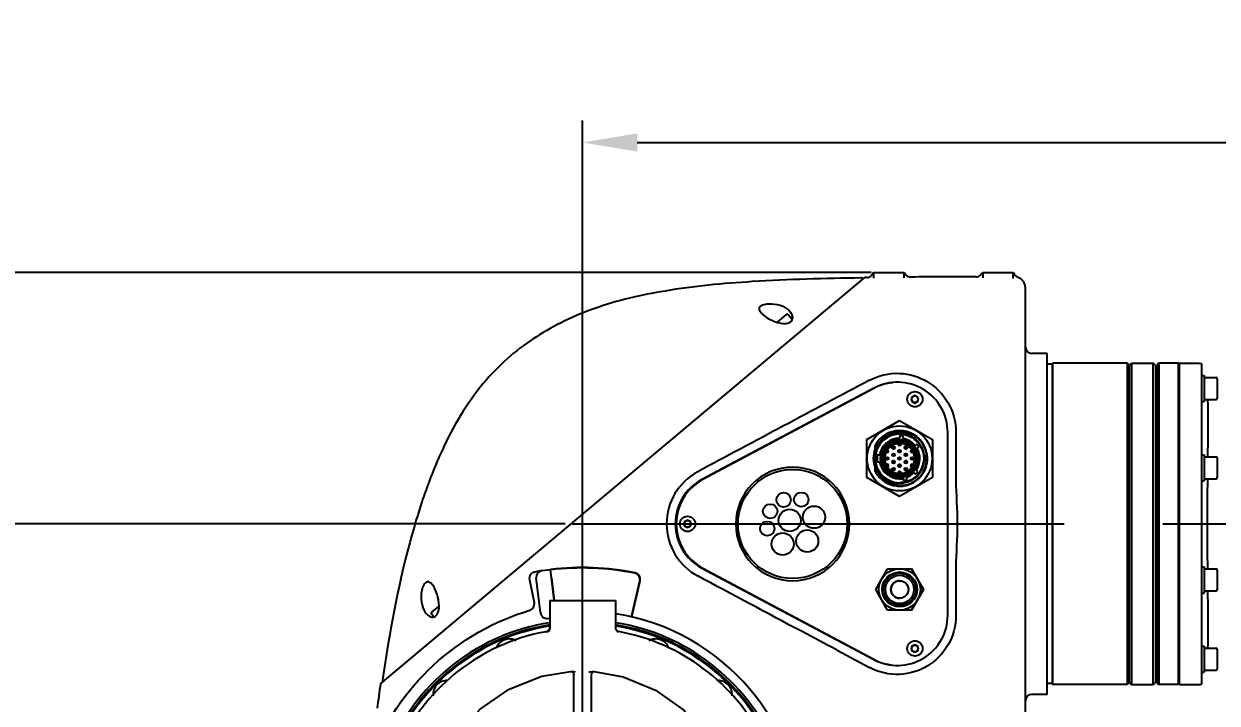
# Model space of a CAD drawing. Header units: millimetres. Extents: x 5828 to 7155, y 123 to 421.
# Drawn here: x 6409.81 to 6437.1, y 297.05 to 312.59 of the extents above; entities that cross this region are included whole.
import ezdxf

# ---------------------------------------------------------------- set-up
doc = ezdxf.new("R2010")
doc.units = ezdxf.units.MM
doc.linetypes.add('CENTER', pattern=[0.6, 0.375, -0.075, 0.075, -0.075])
for name, color, linetype in [('中心线', 7, 'Continuous'), ('外形图', 7, 'Continuous'), ('尺寸标注', 7, 'Continuous')]:
    doc.layers.add(name, color=color, linetype=linetype)
doc.styles.add('微软雅黑', font='msyh.ttc', dxfattribs={"height": 2})
doc.dimstyles.new('尺寸标注_1_20比例', dxfattribs={"dimtxt": 1.5, "dimasz": 1.25, "dimexe": 0.5, "dimexo": 0.4, "dimgap": 0.5, "dimtad": 1, "dimdec": 1, "dimlfac": 20, "dimdsep": 46, "dimtxsty": '微软雅黑', "dimcen": 0.09, "dimadec": 0, "dimazin": 0, "dimtp": 0.01, "dimtm": 0.01, "dimtfac": 1, "dimtdec": 1, "dimtofl": 0, "dimtmove": 0, "dimatfit": 3, "dimfxl": 1, "dimtolj": 1, "dimarcsym": 0})

# ---------------------------------------------------------------- blocks, each defined once
blk = doc.blocks.new('*D1046')
at = {"layer": 'Defpoints', "color": 0}
for p in [(6476.99, 309.876), (6476.99, 306.427), (6422.587, 294.153)]:
    blk.add_point(p, dxfattribs=at)
at = {"layer": '尺寸标注', "color": 0, "linetype": 'Continuous', "lineweight": -2}
for p, q in [((6422.587, 294.553), (6422.587, 310.376)), ((6476.99, 306.827), (6476.99, 310.376)), ((6423.837, 309.876), (6475.74, 309.876))]:
    blk.add_line(p, q, dxfattribs=at)
at = {"layer": '尺寸标注', "color": 0}
for points in [[(6423.837, 310.084), (6423.837, 309.668), (6422.587, 309.876)], [(6475.74, 309.668), (6475.74, 310.084), (6476.99, 309.876)]]:
    blk.add_solid(points, dxfattribs=at)
at = {"layer": '尺寸标注', "color": 0, "insert": (6452.785, 312.557), "char_height": 2, "attachment_point": 2, "style": '微软雅黑'}
blk.add_mtext('\\A1;\\A1;{\\H1.05x;1088}', dxfattribs=at)
blk = doc.blocks.new('*D1047')
at = {"layer": 'Defpoints', "color": 0}
for p in [(6385.235, 306.904), (6429.588, 306.904), (6404.417, 227.15)]:
    blk.add_point(p, dxfattribs=at)
at = {"layer": '尺寸标注', "color": 0, "linetype": 'Continuous', "lineweight": -2}
for p, q in [((6429.188, 306.904), (6384.735, 306.904)), ((6385.235, 228.4), (6385.235, 305.654)), ((6404.017, 227.15), (6384.735, 227.15))]:
    blk.add_line(p, q, dxfattribs=at)
at = {"layer": '尺寸标注', "color": 0}
for points in [[(6385.443, 305.654), (6385.027, 305.654), (6385.235, 306.904)], [(6385.027, 228.4), (6385.443, 228.4), (6385.235, 227.15)]]:
    blk.add_solid(points, dxfattribs=at)
at = {"layer": '尺寸标注', "color": 0, "insert": (6382.552, 267.026), "char_height": 2, "attachment_point": 2, "rotation": 90, "style": '微软雅黑'}
blk.add_mtext('\\A1;\\A1;{\\H1.05x;1595}', dxfattribs=at)
blk = doc.blocks.new('*D1048')
at = {"layer": 'Defpoints', "color": 0}
for p in [(6422.587, 301.154), (6394.481, 294.153), (6422.587, 294.153)]:
    blk.add_point(p, dxfattribs=at)
at = {"layer": '外形图', "color": 0, "linetype": 'Continuous', "lineweight": -2}
for p, q in [((6422.187, 301.154), (6393.981, 301.154)), ((6394.481, 299.904), (6394.481, 295.403)), ((6422.187, 294.153), (6393.981, 294.153))]:
    blk.add_line(p, q, dxfattribs=at)
at = {"layer": '外形图', "color": 0}
for points in [[(6394.689, 299.904), (6394.273, 299.904), (6394.481, 301.154)], [(6394.273, 295.403), (6394.689, 295.403), (6394.481, 294.153)]]:
    blk.add_solid(points, dxfattribs=at)
at = {"layer": '外形图', "color": 0, "insert": (6391.8, 297.654), "char_height": 2, "attachment_point": 2, "rotation": 90, "style": '微软雅黑'}
blk.add_mtext('\\A1;\\A1;{\\H1.05x;140}', dxfattribs=at)

msp = doc.modelspace()

# ---------------------------------------------------------------- linework, layer by layer
at = {"layer": '中心线', "color": 0, "linetype": 'CENTER', "ltscale": 30}
msp.add_line((6422.353, 301.1538), (6484.7451, 301.1538), dxfattribs=at)
at = {"layer": '外形图', "color": 0, "linetype": 'Continuous'}
for p, q in [((6417.966, 297.4939), (6429.0438, 306.7893)), ((6429.0897, 306.7899), (6429.0438, 306.7893)), ((6429.2377, 306.9041), (6429.2377, 306.7699)), ((6429.2377, 306.9041), (6429.9447, 306.9041)), ((6429.9378, 306.7793), (6429.9378, 306.9041)), ((6431.7379, 306.9041), (6431.7379, 306.7838)), ((6431.7379, 306.9041), (6432.4379, 306.9041)), ((6432.4379, 306.7632), (6432.4379, 306.9041)), ((6432.7129, 296.6791), (6432.7129, 306.5541)), ((6427.0407, 305.7629), (6427.2527, 305.9408)), ((6427.382, 305.8256), (6427.2879, 305.9377)), ((6433.213, 305.054), (6432.8629, 305.054)), ((6433.213, 297.2537), (6433.213, 305.054)), ((6433.3235, 304.804), (6433.338, 304.829)), ((6433.338, 297.4786), (6433.338, 304.829)), ((6435.0381, 304.829), (6433.338, 304.829)), ((6435.0381, 304.829), (6435.0381, 297.4786)), ((6435.0881, 304.779), (6435.0381, 304.829)), ((6435.0881, 304.7789), (6435.1381, 304.8289)), ((6435.1381, 304.8289), (6435.1381, 297.4807)), ((6435.1381, 304.8289), (6435.6381, 304.8289)), ((6435.6381, 297.4807), (6435.6381, 304.8289)), ((6435.6881, 304.7789), (6435.6381, 304.8289)), ((6435.7381, 304.8039), (6435.7631, 304.8289)), ((6435.7631, 304.8289), (6435.7631, 297.48)), ((6436.2131, 304.8289), (6435.7631, 304.8289)), ((6436.2131, 297.48), (6436.2131, 304.8289)), ((6436.2381, 304.8039), (6436.2131, 304.8289)), ((6436.2381, 297.48), (6436.2381, 304.8289)), ((6436.2381, 304.8289), (6436.6881, 304.8289)), ((6436.6881, 304.8289), (6436.7381, 304.8203)), ((6436.7381, 304.8203), (6436.7381, 297.4885)), ((6433.3235, 304.804), (6433.213, 304.804)), ((6433.3235, 304.804), (6433.3235, 297.5036)), ((6435.0881, 304.7789), (6435.0881, 297.5286)), ((6435.0881, 297.5299), (6435.0881, 304.7789)), ((6435.6881, 304.7789), (6435.6881, 297.5299)), ((6435.7381, 297.5049), (6435.7381, 304.8039)), ((6436.7381, 304.5489), (6436.7981, 304.5489)), ((6436.7981, 304.5489), (6436.7981, 303.9489)), ((6436.7981, 304.4989), (6437.0732, 304.4989)), ((6437.0982, 304.4739), (6437.0982, 304.0239)), ((6429.2482, 304.2573), (6425.3181, 302.1695)), ((6429.2466, 304.252), (6425.3401, 302.1686)), ((6430.1878, 304.0906), (6430.1128, 304.0473)), ((6430.1128, 304.0473), (6430.1128, 303.9607)), ((6430.2628, 304.0473), (6430.1878, 304.0906)), ((6430.2628, 303.9607), (6430.2628, 304.0473)), ((6435.7381, 304.1039), (6435.6881, 304.1039)), ((6436.7981, 303.9989), (6437.0732, 303.9989)), ((6430.1128, 303.9607), (6430.1878, 303.9174)), ((6430.1878, 303.9174), (6430.2628, 303.9607)), ((6436.7381, 303.9489), (6436.7981, 303.9489)), ((6429.0845, 303.0851), (6429.838, 303.5201)), ((6429.838, 303.5201), (6430.5914, 303.0851)), ((6429.4953, 303.1433), (6429.538, 303.1681)), ((6429.5633, 303.1972), (6429.501, 303.1613)), ((6429.538, 303.1681), (6429.581, 303.1928)), ((6429.5626, 303.1968), (6429.5633, 303.1972)), ((6429.581, 303.1928), (6429.6025, 303.1554)), ((6429.8385, 303.2843), (6429.8378, 303.2843)), ((6430.9378, 299.066), (6430.9378, 303.2417)), ((6431.1253, 303.2483), (6431.1253, 302.1522)), ((6429.0845, 302.2151), (6429.0845, 303.0851)), ((6429.2783, 302.8756), (6429.2783, 302.949)), ((6429.4953, 303.1433), (6429.5168, 303.106)), ((6429.501, 303.1613), (6429.5002, 303.1608)), ((6429.5168, 303.106), (6429.5596, 303.1307)), ((6429.5259, 303.1112), (6429.5266, 303.11)), ((6429.592, 303.1494), (6429.6025, 303.1554)), ((6429.5935, 303.1502), (6429.5942, 303.149)), ((6429.6943, 302.9224), (6429.6938, 302.9224)), ((6429.838, 303.1144), (6429.837, 303.1144)), ((6429.8377, 303.0048), (6429.8372, 303.0048)), ((6429.8372, 302.955), (6429.8377, 302.955)), ((6429.842, 303.1663), (6429.8375, 303.1144)), ((6429.838, 303.1144), (6429.8426, 303.1663)), ((6429.9171, 303.1074), (6429.9216, 303.1594)), ((6429.981, 302.9224), (6429.9805, 302.9224)), ((6430.2357, 302.9781), (6430.1929, 302.9481)), ((6430.1934, 302.9481), (6430.1929, 302.9481)), ((6430.1934, 302.9481), (6430.2358, 302.9778)), ((6430.2388, 302.8827), (6430.2815, 302.9126)), ((6430.5916, 303.0851), (6430.5914, 303.0851)), ((6430.5914, 303.0851), (6430.5914, 302.2151)), ((6429.2772, 302.8733), (6429.277, 302.8727)), ((6429.2783, 302.8717), (6429.2783, 302.8756)), ((6429.2783, 302.8278), (6429.2783, 302.8717)), ((6429.2783, 302.8278), (6429.2785, 302.8284)), ((6429.2783, 302.7465), (6429.2783, 302.8278)), ((6429.2783, 302.6501), (6429.2783, 302.7465)), ((6429.2783, 302.6442), (6429.2783, 302.6501)), ((6429.2783, 302.5537), (6429.2783, 302.6442)), ((6429.2785, 302.8284), (6429.2787, 302.8289)), ((6429.3269, 302.73), (6429.3801, 302.73)), ((6429.4305, 302.6755), (6429.4085, 302.6755)), ((6429.4085, 302.6247), (6429.4305, 302.6247)), ((6429.4305, 302.6501), (6429.4305, 302.6755)), ((6429.4305, 302.6247), (6429.4305, 302.6501)), ((6429.5523, 302.8399), (6429.5518, 302.8399)), ((6429.5518, 302.7901), (6429.5523, 302.7901)), ((6429.5523, 302.675), (6429.5518, 302.675)), ((6429.5518, 302.6252), (6429.5523, 302.6252)), ((6429.5522, 302.8467), (6429.5576, 302.8462)), ((6429.6938, 302.8725), (6429.6943, 302.8725)), ((6429.6943, 302.7575), (6429.6938, 302.7575)), ((6429.6938, 302.7076), (6429.6943, 302.7076)), ((6429.8377, 302.8399), (6429.8372, 302.8399)), ((6429.8372, 302.7901), (6429.8377, 302.7901)), ((6429.8377, 302.675), (6429.8372, 302.675)), ((6429.8372, 302.6252), (6429.8377, 302.6252)), ((6429.9805, 302.8725), (6429.981, 302.8725)), ((6429.981, 302.7575), (6429.9805, 302.7575)), ((6429.9805, 302.7076), (6429.981, 302.7076)), ((6430.123, 302.8467), (6430.1175, 302.8462)), ((6430.1231, 302.8399), (6430.1226, 302.8399)), ((6430.1226, 302.7901), (6430.1231, 302.7901)), ((6430.1231, 302.675), (6430.1226, 302.675)), ((6430.1226, 302.6252), (6430.1231, 302.6252)), ((6430.3921, 302.6891), (6430.3907, 302.6891)), ((6430.3921, 302.6894), (6430.392, 302.6877)), ((6430.392, 302.6877), (6430.392, 302.6517)), ((6430.392, 302.6485), (6430.392, 302.6128)), ((6430.4352, 302.6996), (6430.3921, 302.6996)), ((6430.3921, 302.6996), (6430.3921, 302.6894)), ((6430.4352, 302.6996), (6430.4352, 302.6505)), ((6430.4352, 302.6505), (6430.4352, 302.6501)), ((6430.4352, 302.6501), (6430.4352, 302.6006)), ((6430.448, 302.6501), (6430.4479, 302.6869)), ((6430.4479, 302.6501), (6430.4479, 302.6504)), ((6430.4479, 302.6501), (6430.4479, 302.6133)), ((6436.7381, 302.7358), (6436.7981, 302.7358)), ((6436.7981, 302.7358), (6436.7981, 302.1358)), ((6436.7981, 302.6858), (6437.0732, 302.6858)), ((6437.0982, 302.6608), (6437.0982, 302.2108)), ((6429.2783, 302.4567), (6429.2783, 302.5537)), ((6429.2783, 302.4287), (6429.2783, 302.4567)), ((6429.2783, 302.4247), (6429.2783, 302.4287)), ((6429.2783, 302.3768), (6429.2783, 302.4247)), ((6429.2783, 302.3512), (6429.2783, 302.3768)), ((6429.3269, 302.5702), (6429.3801, 302.5702)), ((6429.5523, 302.5101), (6429.5518, 302.5101)), ((6429.5518, 302.4603), (6429.5523, 302.4603)), ((6429.5522, 302.4535), (6429.5576, 302.454)), ((6429.6943, 302.5926), (6429.6938, 302.5926)), ((6429.6938, 302.5427), (6429.6943, 302.5427)), ((6429.6943, 302.4277), (6429.6938, 302.4277)), ((6429.6938, 302.3778), (6429.6943, 302.3778)), ((6429.8377, 302.5101), (6429.8372, 302.5101)), ((6429.8372, 302.4603), (6429.8377, 302.4603)), ((6429.981, 302.5926), (6429.9805, 302.5926)), ((6429.9805, 302.5427), (6429.981, 302.5427)), ((6429.981, 302.4277), (6429.9805, 302.4277)), ((6429.9805, 302.3778), (6429.981, 302.3778)), ((6430.123, 302.4535), (6430.1176, 302.454)), ((6430.1231, 302.5101), (6430.1226, 302.5101)), ((6430.1226, 302.4603), (6430.1231, 302.4603)), ((6430.2569, 302.3499), (6430.217, 302.3834)), ((6430.3921, 302.6111), (6430.3907, 302.6111)), ((6430.392, 302.6128), (6430.3921, 302.6108)), ((6430.3921, 302.6108), (6430.3921, 302.6006)), ((6430.4352, 302.6006), (6430.3921, 302.6006)), ((6429.838, 301.7801), (6429.0845, 302.2151)), ((6429.4932, 302.1538), (6429.4938, 302.1534)), ((6429.4953, 302.1569), (6429.5168, 302.1942)), ((6429.538, 302.1322), (6429.4953, 302.1569)), ((6429.4999, 302.1396), (6429.5636, 302.1028)), ((6429.5273, 302.1882), (6429.5168, 302.1942)), ((6429.5259, 302.189), (6429.5266, 302.1902)), ((6429.581, 302.1074), (6429.538, 302.1322)), ((6429.6025, 302.1448), (6429.5596, 302.1695)), ((6429.5711, 302.2699), (6429.5716, 302.2695)), ((6429.581, 302.1074), (6429.6025, 302.1448)), ((6429.5935, 302.15), (6429.5942, 302.1512)), ((6429.8377, 302.3452), (6429.8372, 302.3452)), ((6429.8372, 302.2954), (6429.8377, 302.2954)), ((6430.5914, 302.2151), (6429.838, 301.7801)), ((6429.9181, 302.193), (6429.9316, 302.1426)), ((6429.9186, 302.193), (6429.9181, 302.193)), ((6429.9311, 302.1463), (6429.9186, 302.193)), ((6429.9315, 302.145), (6429.9311, 302.1463)), ((6429.9321, 302.1426), (6429.9315, 302.145)), ((6430.0088, 302.1633), (6429.9953, 302.2137)), ((6430.1656, 302.3222), (6430.2056, 302.2886)), ((6430.1661, 302.3222), (6430.1656, 302.3222)), ((6430.2058, 302.2889), (6430.1661, 302.3222)), ((6430.5916, 302.2151), (6430.5914, 302.2151)), ((6436.7381, 302.1358), (6436.7981, 302.1358)), ((6436.7981, 302.1858), (6437.0732, 302.1858)), ((6429.7586, 302.0146), (6429.7586, 302.0208)), ((6429.9172, 302.0146), (6429.7586, 302.0146)), ((6429.9172, 302.0208), (6429.9172, 302.0146)), ((6430.0187, 302.0423), (6430.0151, 302.0544)), ((6424.9875, 301.2404), (6424.9125, 301.1971)), ((6424.9125, 301.1971), (6424.9125, 301.1105)), ((6424.9125, 301.1105), (6424.9875, 301.0672)), ((6425.0625, 301.1971), (6424.9875, 301.2404)), ((6424.9875, 301.0672), (6425.0625, 301.1105)), ((6425.0625, 301.1105), (6425.0625, 301.1971)), ((6436.7381, 300.1717), (6436.7981, 300.1717)), ((6436.7981, 300.1717), (6436.7981, 299.5717)), ((6421.6245, 299.1234), (6421.527, 299.9175)), ((6421.6576, 300.0847), (6421.8561, 300.109)), ((6421.9411, 299.4165), (6421.8561, 300.109)), ((6421.9427, 299.4037), (6421.8805, 299.9105)), ((6425.3181, 300.1382), (6429.2482, 298.0503)), ((6425.3401, 300.1391), (6429.2466, 298.0556)), ((6429.29, 299.6537), (6429.5639, 300.1282)), ((6429.5639, 300.1282), (6430.1117, 300.1282)), ((6430.1117, 300.1282), (6430.3856, 299.6537)), ((6430.3859, 299.6537), (6430.112, 300.1282)), ((6431.1253, 300.1555), (6431.1253, 299.0593)), ((6436.7981, 300.1217), (6437.0732, 300.1217)), ((6437.0982, 300.0967), (6437.0982, 299.6467)), ((6421.3714, 299.874), (6421.481, 299.3583)), ((6423.7038, 299.0275), (6423.8946, 299.8539)), ((6423.7122, 299.0256), (6423.903, 299.8519)), ((6429.5639, 299.1793), (6429.29, 299.6537)), ((6430.3856, 299.6537), (6430.1117, 299.1793)), ((6430.112, 299.1793), (6430.3859, 299.6537)), ((6430.3856, 299.6537), (6430.3859, 299.6537)), ((6436.7981, 299.6217), (6437.0732, 299.6217)), ((6421.8373, 299.4037), (6421.8373, 298.7391)), ((6421.8373, 299.4037), (6423.3374, 299.4037)), ((6423.3374, 299.4037), (6423.3374, 298.7391)), ((6436.7381, 299.5717), (6436.7981, 299.5717)), ((6419.1837, 299.0266), (6419.1291, 299.0916)), ((6419.1322, 299.1269), (6419.3062, 299.2729)), ((6430.1117, 299.1793), (6429.5639, 299.1793)), ((6421.7916, 298.9928), (6421.8373, 298.9984)), ((6421.7667, 298.6759), (6421.7656, 298.6753)), ((6428.4072, 298.2621), (6429.1491, 297.8674)), ((6430.1878, 298.3903), (6430.1128, 298.347)), ((6430.1128, 298.347), (6430.1128, 298.2604)), ((6430.1128, 298.2604), (6430.1878, 298.2171)), ((6430.2628, 298.347), (6430.1878, 298.3903)), ((6430.1878, 298.2171), (6430.2628, 298.2604)), ((6430.2628, 298.2604), (6430.2628, 298.347)), ((6436.7381, 298.3586), (6436.7981, 298.3586)), ((6436.7981, 298.3586), (6436.7981, 297.7586)), ((6436.7981, 298.3086), (6437.0732, 298.3086)), ((6437.0982, 298.2836), (6437.0982, 297.8336)), ((6435.7381, 298.2036), (6435.6881, 298.2036)), ((6422.308, 297.7768), (6422.3803, 297.7751)), ((6422.3803, 297.7751), (6422.4163, 297.7718)), ((6422.7299, 297.7698), (6422.7506, 297.7712)), ((6422.7506, 297.7712), (6422.8141, 297.7755)), ((6422.7874, 297.7832), (6422.7874, 297.7712)), ((6422.7874, 297.6908), (6422.7895, 297.7118)), ((6422.7895, 297.7118), (6422.8147, 297.7668)), ((6422.8141, 297.7755), (6422.856, 297.7748)), ((6422.8147, 297.7668), (6422.8318, 297.7832)), ((6436.7381, 297.7586), (6436.7981, 297.7586)), ((6436.7981, 297.8086), (6437.0732, 297.8086)), ((6422.3862, 297.7059), (6422.3873, 297.69)), ((6422.3874, 297.6886), (6422.3873, 297.69)), ((6422.3874, 296.8443), (6422.3874, 297.69)), ((6422.7874, 297.6886), (6422.7874, 296.8443)), ((6433.3235, 297.5036), (6433.213, 297.5036)), ((6433.3235, 297.5036), (6433.338, 297.4786)), ((6435.0381, 297.4786), (6433.338, 297.4786)), ((6435.0881, 297.5286), (6435.0381, 297.4786)), ((6435.1123, 297.5057), (6435.0881, 297.5299)), ((6435.1381, 297.4807), (6435.6381, 297.4807)), ((6435.676, 297.5179), (6435.6639, 297.5057)), ((6435.6881, 297.53), (6435.676, 297.5179)), ((6435.7631, 297.48), (6435.7381, 297.505)), ((6436.2131, 297.48), (6435.7631, 297.48)), ((6436.2256, 297.4925), (6436.2131, 297.48)), ((6436.2381, 297.505), (6436.2256, 297.4925)), ((6436.2381, 297.48), (6436.6881, 297.48)), ((6433.213, 297.2536), (6432.8629, 297.2536))]:
    msp.add_line(p, q, dxfattribs=at)
for points in [[(6421.8373, 298.7996), (6421.823, 298.7365), (6421.7891, 298.6915), (6421.7667, 298.6759)], [(6423.3855, 298.6916), (6423.3516, 298.7367), (6423.3504, 298.742)], [(6423.409, 298.6754), (6423.408, 298.6759), (6423.3855, 298.6916)], [(6419.0946, 294.1635), (6419.1189, 294.8323), (6419.3266, 295.6145), (6419.711, 296.3194), (6420.2476, 296.9141), (6420.9074, 297.3707), (6421.6583, 297.6669), (6422.308, 297.7768)], [(6422.3494, 297.7758), (6422.3653, 297.7599), (6422.3862, 297.7059)], [(6422.856, 297.7748), (6423.5141, 297.6572), (6424.2574, 297.3533), (6424.9054, 296.89), (6425.4254, 296.2916), (6425.7893, 295.5884), (6425.9756, 294.8149), (6425.9855, 294.1653)]]:
    msp.add_lwpolyline(points, dxfattribs=at)
for centre, radius in [((6430.1878, 304.004), 0.175), ((6430.1878, 304.004), 0.075), ((6429.8379, 302.6501), 0.7433), ((6429.8375, 302.6501), 0.4363), ((6429.8375, 302.6501), 0.4065), ((6429.8375, 302.6501), 0.3672), ((6429.6942, 302.8975), 0.0317), ((6429.6938, 302.8975), 0.0249), ((6429.8372, 302.9799), 0.0249), ((6429.9809, 302.8975), 0.0317), ((6429.9805, 302.8975), 0.0249), ((6429.5522, 302.6501), 0.0317), ((6429.5518, 302.815), 0.0249), ((6429.5518, 302.6501), 0.0249), ((6429.6942, 302.7326), 0.0317), ((6429.6938, 302.7326), 0.0249), ((6429.8376, 302.815), 0.0317), ((6429.8376, 302.6501), 0.0317), ((6429.8372, 302.815), 0.0249), ((6429.8372, 302.6501), 0.0249), ((6429.9809, 302.7326), 0.0317), ((6429.9805, 302.7326), 0.0249), ((6430.123, 302.6501), 0.0317), ((6430.1226, 302.815), 0.0249), ((6430.1226, 302.6501), 0.0249), ((6427.3905, 301.1519), 1.2485), ((6429.5518, 302.4852), 0.0249), ((6429.6942, 302.5677), 0.0317), ((6429.6942, 302.4028), 0.0317), ((6429.6938, 302.5677), 0.0249), ((6429.6938, 302.4028), 0.0249), ((6429.8376, 302.4852), 0.0317), ((6429.8372, 302.4852), 0.0249), ((6429.9809, 302.5677), 0.0317), ((6429.9809, 302.4028), 0.0317), ((6429.9805, 302.5677), 0.0249), ((6429.9805, 302.4028), 0.0249), ((6430.1226, 302.4852), 0.0249), ((6429.8372, 302.3203), 0.0249), ((6427.1842, 301.7039), 0.1654), ((6427.5873, 301.7074), 0.1654), ((6426.8777, 301.4421), 0.1654), ((6427.8811, 301.3066), 0.254), ((6424.9875, 301.1538), 0.175), ((6427.3222, 301.233), 0.254), ((6424.9875, 301.1538), 0.075), ((6426.8111, 301.0446), 0.1654), ((6427.7246, 300.7608), 0.254), ((6427.161, 300.6916), 0.254), ((6429.8378, 299.6537), 0.4744), ((6429.8377, 299.6537), 0.3995), ((6429.8376, 299.6537), 0.3689), ((6429.8375, 299.6537), 0.3246), ((6429.8375, 299.6537), 0.1998), ((6430.1878, 298.3037), 0.175), ((6430.1878, 298.3037), 0.075)]:
    msp.add_circle(centre, radius, dxfattribs=at)
for centre, radius, start, end in [((6428.9634, 306.7545), 0.025, 310.00151, 90.85102), ((6431.8124, -15.5665), 322.3704, 90.039895, 90.306365), ((6431.5894, 306.9523), 0.1478, 310.10623, 322.70639), ((6432.4626, 306.5539), 0.2503, 0.05115, 71.73452), ((6427.2688, 305.9216), 0.025, 40, 130), ((6427.2677, 306.5525), 0.8223, 253.06421, 253.94724), ((6427.2763, 305.8696), 0.1153, 333.87291, 334.9278), ((6427.2763, 305.8695), 0.1153, 334.92902, 337.50844), ((6432.8629, 305.2041), 0.15, 180, 270), ((7301.9991, -1337.3809), 1859.4202, 117.9966401, 118.1338363), ((6429.7878, 303.2373), 1.1501, 95.22139, 118.07249), ((6429.7878, 303.2417), 1.1501, 0, 117.97947), ((6437.0732, 304.4739), 0.025, 0, 90), ((6437.0732, 304.0239), 0.025, 270, 0), ((6429.8378, 302.6501), 0.6343, 89.9999, 151.883), ((6429.57, 303.1864), 0.0127, 29.99997, 119.99997), ((6429.8567, 302.6549), 0.5993, 91.19769, 117.10949), ((6429.837, 302.6501), 0.555, 90.00078, 115.9472), ((6429.8377, 302.6496), 0.6347, 84.39926, 89.93189), ((6429.8377, 302.6499), 0.6344, 80.38894, 84.39499), ((6429.8377, 302.6498), 0.6345, 75.94772, 80.38942), ((6429.8377, 302.6498), 0.6346, 71.29947, 75.94388), ((6429.8377, 302.65), 0.6343, 67.50579, 71.29989), ((6429.8376, 302.6497), 0.6347, 62.34047, 67.502), ((6429.8378, 302.6501), 0.6342, 59.06433, 62.34063), ((6429.8375, 302.6497), 0.6348, 53.48985, 59.06052), ((6429.8377, 302.6501), 0.5869, 139.49967, 162.26442), ((6429.837, 302.6501), 0.5549, 124.02161, 235.97811), ((6429.837, 302.6501), 0.4643, 90.0004, 170.08791), ((6429.8375, 302.6501), 0.4643, 124.93413, 170.08766), ((6429.8517, 302.6637), 0.5891, 126.72387, 141.38543), ((6429.8376, 302.6501), 0.43, 269.99999, 178.52534), ((6429.5063, 303.1497), 0.0127, 119.99997, 209.99997), ((6429.8373, 302.6495), 0.5556, 117.03883, 124.01773), ((6429.8376, 302.6501), 0.3419, 95.00903, 144.98496), ((6429.8365, 302.6511), 0.5539, 116.73303, 117.03449), ((6429.8366, 302.6508), 0.5542, 115.94649, 116.73296), ((6429.6943, 302.8975), 0.0249, 270.00107, 89.99893), ((6429.8376, 302.9799), 0.0317, 180.00361, 359.99602), ((6429.8375, 302.98), 0.0317, 89.9806, 160.28476), ((6429.8375, 302.9798), 0.0318, 19.87815, 89.9817), ((6429.8377, 302.6501), 0.4065, 270, 90), ((6429.8377, 302.9799), 0.0249, 270.00107, 89.99893), ((6429.8369, 302.6493), 0.517, 80.56776, 89.43223), ((6429.8376, 302.6501), 0.3419, 35.01561, 84.9917), ((6429.8373, 302.9799), 0.0319, 0.07343, 19.73431), ((6429.8369, 302.6501), 0.4643, 39.93799, 80.06196), ((6429.981, 302.8975), 0.0249, 270.00107, 89.99893), ((6429.8377, 302.6501), 0.6215, 286.5852, 37.41483), ((6429.8379, 302.6502), 0.6341, 50.62212, 53.48969), ((6429.8363, 302.6497), 0.517, 30.56774, 39.4322), ((6429.8373, 302.6496), 0.6349, 43.81536, 50.61737), ((6429.8382, 302.6505), 0.6337, 42.16809, 43.81349), ((6429.8378, 302.6501), 0.6343, 0.00223, 42.1675), ((6429.8426, 302.6417), 0.6229, 22.43911, 38.30488), ((6429.8379, 302.6501), 0.6034, 158.34986, 201.97137), ((6429.8383, 302.65), 0.6039, 157.96298, 158.29449), ((6429.8369, 302.6501), 0.5163, 171.09517, 188.90483), ((6429.8383, 302.65), 0.517, 171.10204, 179.99329), ((6429.8383, 302.6502), 0.517, 180.00671, 188.89796), ((6429.8364, 302.6501), 0.4288, 178.52072, 179.99955), ((6429.8381, 302.6501), 0.4305, 180.00558, 189.48877), ((6429.8376, 302.6501), 0.3418, 154.97659, 205.02341), ((6429.5521, 302.815), 0.0317, 180.04117, 80.14768), ((6429.5523, 302.815), 0.0249, 270.00107, 89.99893), ((6429.5523, 302.6501), 0.0249, 270.00107, 89.99893), ((6429.6943, 302.7326), 0.0249, 270.00107, 89.99893), ((6429.8377, 302.815), 0.0249, 270.00107, 89.99893), ((6429.8377, 302.6501), 0.0249, 270.00107, 89.99893), ((6429.981, 302.7326), 0.0249, 270.00107, 89.99893), ((6430.123, 302.815), 0.0317, 99.86502, 0.05511), ((6430.1231, 302.815), 0.0249, 324.00174, 89.99801), ((6430.1231, 302.815), 0.0249, 269.99944, 321.49506), ((6430.1231, 302.6501), 0.0249, 270.00107, 89.99893), ((6430.1232, 302.8149), 0.0248, 321.47463, 323.99493), ((6429.8376, 302.6501), 0.3418, 334.97659, 25.02341), ((6429.837, 302.6501), 0.4643, 324.93752, 30.06255), ((6429.8366, 302.65), 0.556, 4.10043, 5.09877), ((6429.8378, 302.6501), 0.6342, 331.0618, 359.26711), ((6429.8402, 302.6407), 0.6255, 15.69208, 22.43852), ((6429.8399, 302.6406), 0.6257, 15.25934, 15.6918), ((6429.8395, 302.6501), 0.6325, 359.26467, 0.00141), ((6437.0732, 302.6608), 0.025, 0, 90), ((6427.3906, 301.1519), 1.2984, 90.00003, 89.97699), ((6427.3911, 301.1519), 1.2984, 270.00001, 90), ((6429.8374, 302.6499), 0.6338, 208.11579, 211.33463), ((6429.837, 302.6501), 0.4643, 189.91209, 269.99957), ((6429.8375, 302.6501), 0.4643, 189.91238, 234.98654), ((6429.8376, 302.6501), 0.43, 189.49437, 265.30978), ((6429.5521, 302.4852), 0.0317, 279.86505, 179.95935), ((6429.5523, 302.4852), 0.0249, 270.00107, 89.99893), ((6429.8376, 302.6501), 0.3419, 215.01561, 264.99171), ((6429.6943, 302.5677), 0.0249, 270.00107, 89.99893), ((6429.6943, 302.4028), 0.0249, 270.00107, 89.99893), ((6429.8376, 302.3203), 0.0317, 0.00362, 179.99602), ((6429.8377, 302.4852), 0.0249, 270.00107, 89.99893), ((6429.8376, 302.6501), 0.3419, 275.00903, 324.98496), ((6429.981, 302.5677), 0.0249, 270.00107, 89.99893), ((6429.981, 302.4028), 0.0249, 270.00107, 89.99893), ((6430.123, 302.4852), 0.0317, 359.94531, 260.14769), ((6430.1231, 302.4852), 0.0249, 38.50494, 90.00056), ((6430.1231, 302.4852), 0.0249, 270.00199, 35.99826), ((6430.1232, 302.4853), 0.0248, 36.00507, 38.52537), ((6429.8364, 302.6506), 0.517, 315.5678, 324.43226), ((6429.8365, 302.6502), 0.5561, 354.89885, 355.89954), ((6425.8597, 301.1538), 1.3521, 118.15419, 241.8458), ((6425.8577, 301.1538), 1.1501, 117.97947, 242.02053), ((6425.8813, 301.1538), 1.1501, 118.07249, 241.92751), ((6429.8377, 302.6501), 0.6342, 211.33052, 262.84027), ((6429.5063, 302.1505), 0.0127, 150.00003, 240.00003), ((6429.8373, 302.6507), 0.5556, 235.98167, 242.78116), ((6429.57, 302.1138), 0.0127, 240.00003, 330.00003), ((6429.8548, 302.641), 0.6067, 242.63519, 242.85768), ((6429.8365, 302.6491), 0.5539, 242.78527, 243.08941), ((6429.8366, 302.6495), 0.5543, 243.08951, 244.05443), ((6429.837, 302.6501), 0.555, 244.0535, 269.99928), ((6429.8376, 302.6503), 0.4302, 265.31198, 270.00051), ((6429.8378, 302.3203), 0.0319, 180.07343, 199.73431), ((6429.8375, 302.3202), 0.0317, 199.73684, 270.01928), ((6429.8369, 302.6504), 0.4646, 270.00352, 280.05939), ((6429.8375, 302.3204), 0.0318, 270.01809, 340.1435), ((6429.8377, 302.3203), 0.0249, 270.00107, 89.99893), ((6429.8368, 302.6509), 0.517, 280.56778, 289.43225), ((6429.837, 302.6501), 0.4642, 289.93691, 315.06315), ((6429.8377, 302.6501), 0.6342, 286.58535, 322.58448), ((6429.838, 302.6498), 0.6338, 319.73153, 322.58483), ((6429.8329, 302.6416), 0.633, 323.46399, 324.76696), ((6429.8374, 302.6504), 0.6347, 322.58172, 324.09435), ((6429.8316, 302.6424), 0.6345, 324.76796, 331.32658), ((6429.8375, 302.6503), 0.6346, 324.09784, 330.5271), ((6429.8342, 302.641), 0.6315, 331.3307, 331.92667), ((6429.8374, 302.6503), 0.6347, 330.52878, 331.0616), ((6559.9879, 301.0547), 123.1174, 179.473477, 179.953915), ((6437.0732, 302.2108), 0.025, 270, 0), ((6429.8378, 302.6509), 0.635, 262.84408, 269.99474), ((6429.8377, 302.6505), 0.6346, 270.00177, 275.63189), ((6429.8377, 302.6496), 0.6338, 275.63425, 279.66899), ((6429.8375, 302.6512), 0.6354, 279.67022, 284.33977), ((6429.838, 302.6492), 0.6333, 284.34016, 286.58444), ((6545.2246, 301.1799), 108.3541, 180.013841, 180.559713), ((6421.5181, 299.9052), 0.15, 100.53072, 192), ((6422.5874, 294.1534), 6.0003, 99.26555, 100.53072), ((6421.6759, 299.9358), 0.15, 97, 187), ((6422.5874, 294.1534), 6.0003, 78.46928, 97), ((6422.5874, 294.1534), 5.9918, 78.46928, 97), ((6423.7568, 299.8857), 0.1414, 347, 78.46928), ((6423.7568, 299.8857), 0.15, 347, 78.46928), ((6437.0732, 300.0967), 0.025, 0, 90), ((6429.8385, 299.6537), 0.1998, 90.30369, 269.69633), ((6437.0732, 299.6467), 0.025, 270, 0), ((6419.1482, 299.1077), 0.025, 130, 220), ((6421.7734, 299.1417), 0.15, 187, 277), ((6422.5874, 294.1534), 5.0003, 359, 81.36363), ((6422.5874, 294.1534), 4.8003, 99.08584, 213.39385), ((6422.5874, 294.1534), 4.7503, 99.15871, 212.04565), ((6422.5874, 294.1534), 4.7253, 99.26819, 211.44089), ((6422.5874, 294.1534), 4.7503, 327.95227, 80.84129), ((6422.5874, 294.1534), 4.8003, 326.62591, 80.91416), ((6422.5874, 294.1534), 4.7253, 328.5436, 80.73278), ((6429.7878, 299.066), 1.1501, 242.02053, 0), ((6422.5874, 294.1534), 4.612, 99.31628, 206.69211), ((6422.5874, 294.1534), 4.612, 333.2877, 79.71098), ((6420.913, 298.1956), 0.325, 60.99001, 157.30983), ((6424.2617, 298.1956), 0.325, 22.69018, 119.01), ((6437.0732, 298.2836), 0.025, 0, 90), ((6429.7878, 299.0704), 1.1501, 241.92751, 264.77861), ((6437.0732, 297.8336), 0.025, 270, 0), ((6463.1208, 290.9259), 45.63, 171.72407, 172.43103), ((6418.0348, 297.5842), 0.025, 171.5789, 309.99827), ((6419.4936, 297.2472), 0.325, 90, 184.05685), ((6425.6811, 297.2472), 0.325, 355.94314, 90), ((6442.6303, 305.2342), 10.7819, 225.79103, 225.98178), ((6428.1459, 305.2342), 10.7819, 314.01822, 314.20897), ((6436.6881, 297.6302), 0.1502, 270.0088, 279.73067), ((6436.6881, 297.6302), 0.1502, 279.74827, 289.46922), ((6432.8629, 297.1036), 0.15, 90, 180)]:
    msp.add_arc(centre, radius, start, end, dxfattribs=at)
for points, knots in [([(6428.9631, 306.7795), (6428.1309, 306.7671), (6426.6298, 306.7284), (6424.5821, 306.5393), (6422.9026, 306.1531), (6421.7226, 305.5953), (6420.917, 305.002), (6420.1349, 304.2221), (6419.4915, 303.1668), (6418.9715, 301.8841), (6418.4342, 300.1091), (6418.166, 298.6411), (6418.0101, 297.5879)], [0, 0, 0, 0, 0.1513376, 0.2729745, 0.3734117, 0.4631753, 0.5079206, 0.5548051, 0.663233, 0.7294486, 0.8063919, 1, 1, 1, 1]), ([(6426.6814, 305.9674), (6426.6702, 305.9799), (6426.6503, 306.0054), (6426.6302, 306.048), (6426.6292, 306.0957), (6426.6595, 306.1384), (6426.7109, 306.1659), (6426.7963, 306.1884), (6426.9526, 306.1934), (6427.1567, 306.1488), (6427.2973, 306.0574), (6427.3426, 305.9994)], [0, 0, 0, 0, 0.054251, 0.1037203, 0.1499612, 0.2006426, 0.2632043, 0.3347511, 0.4842513, 0.7625436, 1, 1, 1, 1]), ([(6426.6814, 305.9674), (6426.7239, 305.9202), (6426.8364, 305.8414), (6426.9601, 305.7866), (6427.0282, 305.7659)], [0, 0, 0, 0, 0.4717027, 1, 1, 1, 1]), ([(6427.3828, 305.8254), (6427.3946, 305.8538), (6427.3934, 305.9208), (6427.3616, 305.9751), (6427.3426, 305.9994)], [0, 0, 0, 0, 0.4980096, 1, 1, 1, 1]), ([(6427.0403, 305.7623), (6427.093, 305.7471), (6427.1972, 305.7258), (6427.3153, 305.748), (6427.3539, 305.784)], [0, 0, 0, 0, 0.5093735, 1, 1, 1, 1]), ([(6429.1505, 304.4409), (6429.3572, 304.5507), (6429.8273, 304.6582), (6430.5038, 304.4527), (6431.0005, 303.9491), (6431.1253, 303.4829), (6431.1253, 303.2483)], [0, 0, 0, 0, 0.25624, 0.4996253, 0.7432678, 1, 1, 1, 1]), ([(6436.8812, 304.0061), (6436.8822, 303.9354), (6436.8869, 303.4959), (6436.8838, 303.0564), (6436.8804, 302.6877)], [0, 0, 0, 0, 0.1609623, 1, 1, 1, 1]), ([(6430.4031, 302.6997), (6430.4012, 302.7223), (6430.3945, 302.7674), (6430.3705, 302.855), (6430.3209, 302.9582), (6430.2338, 303.0643), (6430.124, 303.1466), (6429.9978, 303.2004), (6429.8623, 303.2227), (6429.7256, 303.2122), (6429.6385, 303.1836), (6429.5974, 303.1644)], [0, 0, 0, 0, 0.0626127, 0.1252077, 0.250178, 0.375149, 0.5001205, 0.625091, 0.750061, 0.8750304, 1, 1, 1, 1]), ([(6429.837, 303.2051), (6429.8732, 303.2051), (6429.9459, 303.1979), (6430.0507, 303.1661), (6430.1473, 303.1145), (6430.2319, 303.045), (6430.3014, 302.9604), (6430.353, 302.8638), (6430.3848, 302.7591), (6430.3919, 302.6864), (6430.3919, 302.6501)], [0, 0, 0, 0, 0.1249997, 0.2499992, 0.3749988, 0.4999988, 0.6249989, 0.7499986, 0.8749942, 1, 1, 1, 1]), ([(6429.8377, 303.2051), (6429.8719, 303.2051), (6429.9405, 303.1987), (6430.0397, 303.1704), (6430.1321, 303.1243), (6430.2144, 303.0619), (6430.2838, 302.9855), (6430.3379, 302.8976), (6430.3749, 302.8013), (6430.3874, 302.7335), (6430.3904, 302.6994)], [0, 0, 0, 0, 0.1249978, 0.2499957, 0.3749935, 0.4999913, 0.6249893, 0.7499875, 0.8749822, 1, 1, 1, 1]), ([(6430.3313, 303.0277), (6430.3021, 303.0636), (6430.2354, 303.1289), (6430.1161, 303.2019), (6429.9834, 303.2463), (6429.8904, 303.255), (6429.8442, 303.254)], [0, 0, 0, 0, 0.2500138, 0.5000085, 0.7500039, 1, 1, 1, 1]), ([(6429.5117, 303.1148), (6429.4812, 303.0934), (6429.4243, 303.0445), (6429.3551, 302.9559), (6429.3045, 302.8555), (6429.2847, 302.7832), (6429.2783, 302.7465)], [0, 0, 0, 0, 0.2499993, 0.4999968, 0.7499908, 1, 1, 1, 1]), ([(6429.5204, 302.815), (6429.5204, 302.8193), (6429.5223, 302.8282), (6429.53, 302.8389), (6429.5407, 302.8454), (6429.5485, 302.8467), (6429.5522, 302.8467)], [0, 0, 0, 0, 0.260523, 0.5299606, 0.7783679, 1, 1, 1, 1]), ([(6430.3919, 302.6501), (6430.3919, 302.6138), (6430.3848, 302.5411), (6430.353, 302.4364), (6430.3014, 302.3398), (6430.2319, 302.2552), (6430.1473, 302.1857), (6430.0507, 302.1341), (6429.9459, 302.1023), (6429.8732, 302.0952), (6429.837, 302.0952)], [0, 0, 0, 0, 0.1250035, 0.2499982, 0.374998, 0.499999, 0.6250002, 0.7500008, 0.8750007, 1, 1, 1, 1]), ([(6430.1547, 302.815), (6430.1547, 302.8193), (6430.1528, 302.8282), (6430.1451, 302.8389), (6430.1344, 302.8454), (6430.1266, 302.8467), (6430.123, 302.8467)], [0, 0, 0, 0, 0.260765, 0.5303639, 0.778674, 1, 1, 1, 1]), ([(6430.4436, 302.8053), (6430.454, 302.7671), (6430.4676, 302.6886), (6430.4654, 302.5691), (6430.4408, 302.4523), (6430.41, 302.3787), (6430.3914, 302.3438)], [0, 0, 0, 0, 0.2499992, 0.4999995, 0.7500018, 1, 1, 1, 1]), ([(6430.4352, 302.6996), (6430.4372, 302.6996), (6430.4412, 302.6986), (6430.4458, 302.6947), (6430.4477, 302.6902), (6430.4479, 302.687), (6430.4479, 302.685), (6430.4479, 302.6827), (6430.4479, 302.6797), (6430.4479, 302.6774), (6430.4479, 302.6761)], [0, 0, 0, 0, 0.1929029, 0.3855457, 0.5778573, 0.6545045, 0.6996491, 0.7729814, 0.8738878, 1, 1, 1, 1]), ([(6430.4479, 302.6251), (6430.4479, 302.6238), (6430.4479, 302.6213), (6430.4479, 302.618), (6430.4479, 302.6155), (6430.4479, 302.6135), (6430.4478, 302.6104), (6430.446, 302.6058), (6430.4414, 302.6016), (6430.4372, 302.6006), (6430.4352, 302.6006)], [0, 0, 0, 0, 0.1309401, 0.2366112, 0.3143167, 0.3629183, 0.4245277, 0.6158362, 0.8078109, 1, 1, 1, 1]), ([(6429.2783, 302.5537), (6429.2846, 302.517), (6429.3046, 302.4447), (6429.3551, 302.3443), (6429.4243, 302.2557), (6429.4812, 302.2068), (6429.5117, 302.1854)], [0, 0, 0, 0, 0.250007, 0.4999989, 0.7499982, 1, 1, 1, 1]), ([(6429.2783, 302.4567), (6429.2876, 302.4267), (6429.311, 302.368), (6429.3596, 302.2867), (6429.4203, 302.2141), (6429.468, 302.1726), (6429.4932, 302.1538)], [0, 0, 0, 0, 0.2499958, 0.4999922, 0.7499986, 1, 1, 1, 1]), ([(6429.5204, 302.4852), (6429.5204, 302.4809), (6429.5223, 302.4721), (6429.53, 302.4613), (6429.5407, 302.4549), (6429.5485, 302.4535), (6429.5522, 302.4535)], [0, 0, 0, 0, 0.2605238, 0.5299622, 0.7783699, 1, 1, 1, 1]), ([(6429.5974, 302.1358), (6429.6385, 302.1166), (6429.7256, 302.0881), (6429.8623, 302.0775), (6429.9978, 302.0998), (6430.124, 302.1536), (6430.2338, 302.2359), (6430.3065, 302.3244), (6430.3506, 302.4038), (6430.3764, 302.467), (6430.3945, 302.5328), (6430.4012, 302.5779), (6430.4031, 302.6005)], [0, 0, 0, 0, 0.1249432, 0.2498856, 0.3748276, 0.4997692, 0.6247113, 0.7496535, 0.8122367, 0.8748208, 0.9374024, 1, 1, 1, 1]), ([(6429.8377, 302.0952), (6429.8719, 302.0952), (6429.9405, 302.1015), (6430.0397, 302.1298), (6430.1321, 302.1759), (6430.2144, 302.2383), (6430.2838, 302.3147), (6430.3379, 302.4026), (6430.3749, 302.4989), (6430.3874, 302.5667), (6430.3904, 302.6008)], [0, 0, 0, 0, 0.124998, 0.2499961, 0.3749941, 0.4999922, 0.6249903, 0.7499886, 0.8749843, 1, 1, 1, 1]), ([(6430.1547, 302.4852), (6430.1547, 302.4809), (6430.1528, 302.4721), (6430.1451, 302.4613), (6430.1344, 302.4549), (6430.1266, 302.4535), (6430.123, 302.4535)], [0, 0, 0, 0, 0.2607642, 0.5303622, 0.7786721, 1, 1, 1, 1]), ([(6429.578, 302.1011), (6429.6113, 302.084), (6429.6812, 302.056), (6429.7919, 302.0339), (6429.9047, 302.0323), (6429.9789, 302.0449), (6430.0151, 302.0544)], [0, 0, 0, 0, 0.2499967, 0.4999961, 0.7499873, 1, 1, 1, 1]), ([(6431.1253, 302.1522), (6431.1253, 301.8193), (6431.1853, 301.1538), (6431.1253, 300.4884), (6431.1253, 300.1555)], [0, 0, 0, 0, 0.5000004, 1, 1, 1, 1]), ([(6428.4072, 298.262), (6428.1401, 298.4042), (6427.0778, 298.9699), (6426.0161, 299.5368), (6425.2216, 299.9616)], [0, 0, 0, 0, 0.2514175, 1, 1, 1, 1]), ([(6419.1564, 299.7566), (6419.1458, 299.7701), (6419.1237, 299.7946), (6419.0846, 299.8223), (6419.0368, 299.8314), (6418.9891, 299.8075), (6418.9534, 299.76), (6418.9171, 299.6776), (6418.8869, 299.5213), (6418.8983, 299.3084), (6418.9661, 299.1515), (6419.0165, 299.0955)], [0, 0, 0, 0, 0.0543032, 0.1036924, 0.1497098, 0.2002731, 0.2628855, 0.3343706, 0.4835323, 0.7616759, 1, 1, 1, 1]), ([(6419.3062, 299.2729), (6419.3064, 299.3633), (6419.2736, 299.5327), (6419.2057, 299.6934), (6419.1564, 299.7566)], [0, 0, 0, 0, 0.5302924, 1, 1, 1, 1]), ([(6421.3781, 299.1777), (6421.4136, 299.1883), (6421.4782, 299.2406), (6421.4888, 299.3218), (6421.481, 299.3583)], [0, 0, 0, 0, 0.4991705, 1, 1, 1, 1]), ([(6436.8804, 299.6199), (6436.8817, 299.4745), (6436.8855, 299.035), (6436.8856, 298.5955), (6436.8812, 298.3014)], [0, 0, 0, 0, 0.3308601, 1, 1, 1, 1]), ([(6418.577, 290.9952), (6418.0515, 291.6557), (6417.487, 292.8694), (6417.4183, 294.5792), (6417.8054, 296.2485), (6419.0416, 298.0656), (6420.5682, 298.9352), (6421.3781, 299.1777)], [0, 0, 0, 0, 0.2493816, 0.3749821, 0.5006147, 0.7502288, 1, 1, 1, 1]), ([(6419.0165, 299.0955), (6419.0376, 299.0721), (6419.0861, 299.0304), (6419.1534, 299.0174), (6419.1837, 299.0245)], [0, 0, 0, 0, 0.5032902, 1, 1, 1, 1]), ([(6419.1837, 299.0245), (6419.2046, 299.0294), (6419.2471, 299.0544), (6419.2979, 299.1417), (6419.3062, 299.2208), (6419.3062, 299.2729)], [0, 0, 0, 0, 0.2185158, 0.4712209, 1, 1, 1, 1]), ([(6431.1253, 299.0593), (6431.1253, 298.8247), (6431.0004, 298.3582), (6430.5032, 297.8546), (6429.8262, 297.6493), (6429.3559, 297.7574), (6429.1492, 297.8675)], [0, 0, 0, 0, 0.2567173, 0.5003465, 0.7437295, 1, 1, 1, 1])]:
    msp.add_open_spline(points, degree=3, knots=knots, dxfattribs=at)
for points in [[(6429.0897, 306.7899), (6429.1219, 306.7903), (6429.1555, 306.8024), (6429.1808, 306.8223)], [(6429.1808, 306.8223), (6429.1933, 306.8322), (6429.2044, 306.8443), (6429.2132, 306.8577)], [(6429.2132, 306.8577), (6429.2224, 306.8718), (6429.2294, 306.8877), (6429.2334, 306.9041)], [(6429.9447, 306.9041), (6429.9484, 306.8925), (6429.9536, 306.8812), (6429.96, 306.8708)], [(6429.96, 306.8708), (6429.9665, 306.8603), (6429.9743, 306.8504), (6429.9832, 306.8418)], [(6429.9832, 306.8418), (6430.0104, 306.8153), (6430.0508, 306.7991), (6430.0887, 306.7993)], [(6431.588, 306.8038), (6431.6223, 306.8038), (6431.6584, 306.8171), (6431.6846, 306.8392)], [(6431.707, 306.8627), (6431.7165, 306.8752), (6431.7242, 306.8893), (6431.7294, 306.9041)], [(6432.4409, 306.9041), (6432.4509, 306.855), (6432.4934, 306.8073), (6432.541, 306.7916)], [(6427.3539, 305.784), (6427.3645, 305.7939), (6427.3735, 305.8058), (6427.3798, 305.8188)], [(6429.8077, 302.9906), (6429.8065, 302.9872), (6429.8059, 302.9835), (6429.8059, 302.9799)], [(6429.8674, 302.3096), (6429.8686, 302.313), (6429.8693, 302.3167), (6429.8693, 302.3203)]]:
    msp.add_open_spline(points, degree=3, dxfattribs=at)

# ---------------------------------------------------------------- dimensions: what is measured, and where the dimension line sits
dim = msp.add_linear_dim(base=(6394.481, 294.1534), p1=(6422.5874, 301.1538), p2=(6422.5874, 294.1534), angle=270, text='\\A1;{\\H1.05x;140}', dimstyle='尺寸标注_1_20比例', override={"dimtxsty": '微软雅黑'}, dxfattribs=at)
dim.commit()
dim.dimension.update_dxf_attribs({"geometry": '*D1048', "text_midpoint": (6394.481, 297.6536), "dimtype": 160})
at = {"layer": '尺寸标注', "color": 0, "linetype": 'Continuous'}
dim = msp.add_linear_dim(base=(6476.99, 309.876), p1=(6422.5874, 294.1534), p2=(6476.99, 306.4269), text='\\A1;{\\H1.05x;1088}', dimstyle='尺寸标注_1_20比例', override={"dimtxsty": '微软雅黑'}, dxfattribs=at)
dim.commit()
dim.dimension.update_dxf_attribs({"geometry": '*D1046', "text_midpoint": (6452.785, 309.876), "dimtype": 160})
dim = msp.add_linear_dim(base=(6385.2349, 306.9041), p1=(6404.4172, 227.1497), p2=(6429.5878, 306.9041), angle=90, text='\\A1;{\\H1.05x;1595}', dimstyle='尺寸标注_1_20比例', override={"dimtxsty": '微软雅黑'}, dxfattribs=at)
dim.commit()
dim.dimension.update_dxf_attribs({"geometry": '*D1047', "text_midpoint": (6385.2349, 267.0258), "dimtype": 160})

doc.saveas('drawing.dxf')
